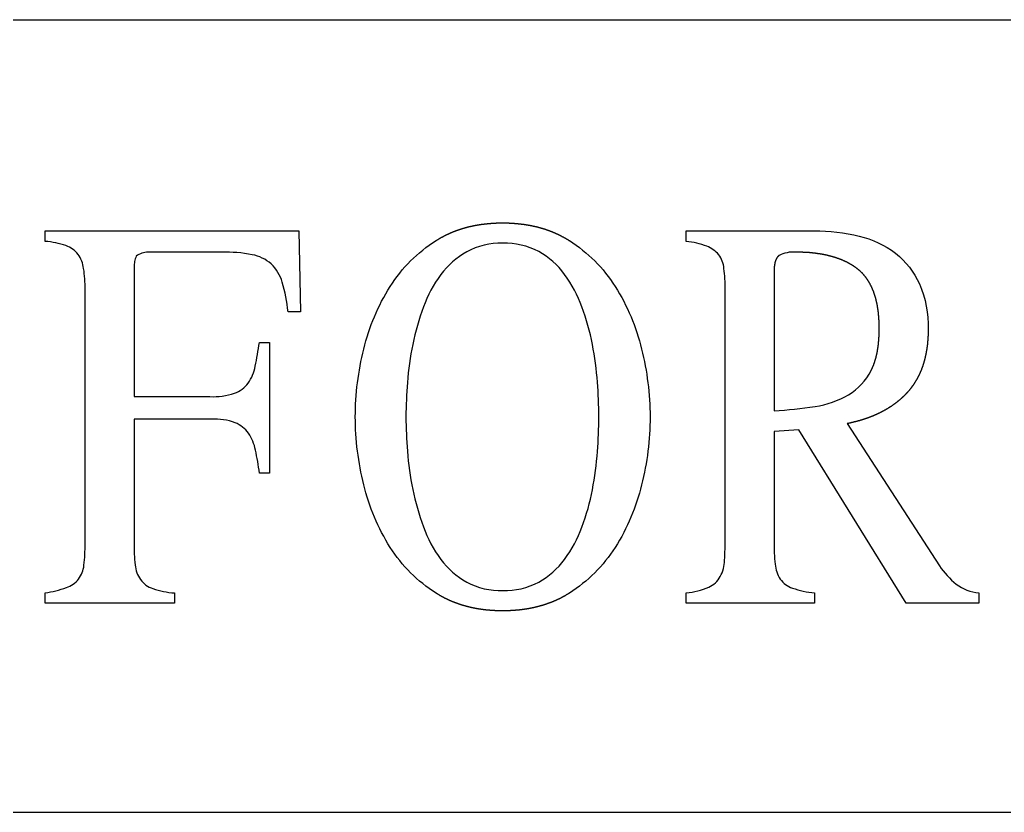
# Model space of a CAD drawing. Header units: millimetres. Extents: x -2194 to 1361, y -607 to 684.
# Drawn here: x 585.99 to 598.63, y 608.17 to 618.36 of the extents above; entities that cross this region are included whole.
import ezdxf

# ---------------------------------------------------------------- set-up
doc = ezdxf.new("R2010")
doc.units = ezdxf.units.MM
doc.layers.add('l1 2mm', color=7, linetype='Continuous', lineweight=25, true_color=0x000000)

msp = doc.modelspace()

# ---------------------------------------------------------------- linework, layer by layer
at = {"layer": 'l1 2mm', "color": 5, "true_color": 0x0000ff}
for p, q in [((560.35, 618.355), (610.928, 618.355)), ((560.35, 608.175), (610.928, 608.175))]:
    msp.add_line(p, q, dxfattribs=at)
at = {"layer": 'l1 2mm', "color": 5, "true_color": 0x0000ff, "flags": 128}
for points in [[(589.435, 614.604, 0.044406), (589.359, 614.983, 0.131572), (589.219, 615.218, 0.13584), (588.973, 615.337, 0.051158), (588.583, 615.37), (587.637, 615.37, 0.157268), (587.485, 615.319, 0.040364), (587.464, 615.25, 0.054818), (587.457, 615.182), (587.457, 613.514), (588.431, 613.514, 0.088651), (588.746, 613.557, 0.142926), (588.922, 613.687, 0.113921), (589.013, 613.904, 0.006625), (589.067, 614.207), (589.197, 614.207), (589.197, 612.532), (589.067, 612.532, 0.022037), (589.016, 612.828, 0.099747), (588.926, 613.044, 0.139575), (588.756, 613.178, 0.098761), (588.453, 613.225), (587.457, 613.225), (587.457, 611.629, 0.031237), (587.471, 611.351, 0.124623), (587.54, 611.163, 0.150368), (587.698, 611.048, 0.06777), (587.976, 610.993), (587.976, 610.928), (587.976, 610.863), (586.316, 610.863), (586.316, 610.993, 0.050248), (586.59, 611.062, 0.133946), (586.745, 611.17, 0.135885), (586.814, 611.347, 0.032112), (586.828, 611.622), (586.828, 614.893, 0.040333), (586.81, 615.16, 0.121009), (586.738, 615.341, 0.140912), (586.583, 615.453, 0.069916), (586.316, 615.507), (586.316, 615.644), (589.572, 615.644), (589.594, 614.604)], [(594.082, 613.254, -0.060549), (593.974, 612.38, -0.082743), (593.634, 611.578, -0.11043), (593.046, 610.99), (593.043, 610.988), (593.04, 610.986), (593.037, 610.984), (593.034, 610.983), (593.032, 610.981), (593.029, 610.979), (593.026, 610.977), (593.023, 610.976), (593.02, 610.974), (593.018, 610.972), (593.015, 610.971), (593.012, 610.969), (593.009, 610.967), (593.006, 610.966), (593.003, 610.964), (593, 610.962), (592.998, 610.961), (592.995, 610.959), (592.992, 610.957), (592.989, 610.956), (592.986, 610.954), (592.983, 610.952), (592.98, 610.951), (592.977, 610.949), (592.975, 610.947), (592.972, 610.946), (592.969, 610.944), (592.966, 610.943), (592.963, 610.941), (592.96, 610.94), (592.957, 610.938), (592.954, 610.936), (592.951, 610.935), (592.948, 610.933), (592.945, 610.932), (592.942, 610.93), (592.939, 610.929), (592.936, 610.927), (592.933, 610.926), (592.931, 610.924), (592.928, 610.923), (592.925, 610.921), (592.922, 610.92), (592.919, 610.918), (592.916, 610.917), (592.913, 610.915), (592.91, 610.914), (592.907, 610.912), (592.904, 610.911), (592.901, 610.91), (592.898, 610.908), (592.895, 610.907), (592.892, 610.905), (592.889, 610.904), (592.886, 610.903), (592.883, 610.901), (592.88, 610.9), (592.876, 610.898), (592.873, 610.897), (592.87, 610.896), (592.867, 610.894), (592.864, 610.893), (592.861, 610.892), (592.858, 610.89), (592.855, 610.889), (592.852, 610.888), (592.849, 610.886), (592.846, 610.885), (592.843, 610.884), (592.84, 610.882), (592.837, 610.881), (592.833, 610.88), (592.83, 610.879), (592.827, 610.877), (592.824, 610.876), (592.821, 610.875), (592.818, 610.873), (592.815, 610.872), (592.812, 610.871), (592.809, 610.87), (592.805, 610.869), (592.802, 610.867), (592.799, 610.866), (592.796, 610.865), (592.793, 610.864), (592.79, 610.863), (592.786, 610.861), (592.783, 610.86), (592.78, 610.859), (592.777, 610.858), (592.774, 610.857), (592.771, 610.856), (592.767, 610.855), (592.764, 610.853), (592.761, 610.852), (592.758, 610.851), (592.755, 610.85), (592.751, 610.849), (592.748, 610.848), (592.745, 610.847), (592.742, 610.846), (592.738, 610.845), (592.735, 610.844), (592.732, 610.842), (592.729, 610.841), (592.726, 610.84), (592.722, 610.839), (592.719, 610.838), (592.716, 610.837), (592.712, 610.836), (592.709, 610.835), (592.706, 610.834), (592.703, 610.833), (592.699, 610.832), (592.696, 610.831), (592.693, 610.83), (592.69, 610.829), (592.686, 610.828), (592.683, 610.827), (592.68, 610.826), (592.676, 610.826), (592.673, 610.825), (592.67, 610.824), (592.666, 610.823), (592.663, 610.822), (592.66, 610.821), (592.656, 610.82), (592.653, 610.819), (592.65, 610.818), (592.646, 610.817), (592.643, 610.817), (592.64, 610.816), (592.636, 610.815), (592.633, 610.814), (592.63, 610.813), (592.626, 610.812), (592.623, 610.811), (592.619, 610.811), (592.616, 610.81), (592.613, 610.809), (592.609, 610.808), (592.606, 610.807), (592.602, 610.807), (592.599, 610.806), (592.596, 610.805), (592.592, 610.804), (592.589, 610.804), (592.585, 610.803), (592.582, 610.802), (592.578, 610.801), (592.575, 610.801), (592.572, 610.8), (592.568, 610.799), (592.565, 610.798), (592.561, 610.798), (592.558, 610.797), (592.554, 610.796), (592.551, 610.796), (592.547, 610.795), (592.544, 610.794), (592.54, 610.794), (592.537, 610.793), (592.533, 610.792), (592.53, 610.792), (592.526, 610.791), (592.523, 610.79), (592.519, 610.79), (592.516, 610.789), (592.512, 610.789), (592.509, 610.788), (592.505, 610.787), (592.502, 610.787), (592.498, 610.786), (592.495, 610.786), (592.491, 610.785), (592.488, 610.784), (592.484, 610.784), (592.481, 610.783), (592.477, 610.783), (592.473, 610.782), (592.47, 610.782), (592.466, 610.781), (592.463, 610.781), (592.459, 610.78), (592.455, 610.78), (592.452, 610.779), (592.448, 610.779), (592.445, 610.778), (592.441, 610.778), (592.438, 610.777), (592.434, 610.777), (592.43, 610.776), (592.427, 610.776), (592.423, 610.776), (592.419, 610.775), (592.416, 610.775), (592.412, 610.774), (592.408, 610.774), (592.405, 610.774), (592.401, 610.773), (592.398, 610.773), (592.394, 610.772), (592.39, 610.772), (592.387, 610.772), (592.383, 610.771), (592.379, 610.771), (592.376, 610.771), (592.372, 610.77), (592.368, 610.77), (592.364, 610.77), (592.361, 610.769), (592.357, 610.769), (592.353, 610.769), (592.35, 610.768), (592.346, 610.768), (592.342, 610.768), (592.338, 610.768), (592.335, 610.767), (592.331, 610.767), (592.327, 610.767), (592.324, 610.767), (592.32, 610.766), (592.316, 610.766), (592.312, 610.766), (592.309, 610.766), (592.305, 610.765), (592.301, 610.765), (592.297, 610.765), (592.293, 610.765), (592.29, 610.765), (592.286, 610.764), (592.282, 610.764), (592.278, 610.764), (592.275, 610.764), (592.271, 610.764), (592.267, 610.764), (592.263, 610.764), (592.259, 610.763), (592.255, 610.763), (592.252, 610.763), (592.248, 610.763), (592.244, 610.763), (592.24, 610.763), (592.236, 610.763), (592.232, 610.763), (592.229, 610.763), (592.225, 610.763), (592.221, 610.763), (592.217, 610.762), (592.213, 610.762), (592.209, 610.762), (592.205, 610.762), (592.202, 610.762), (592.198, 610.762), (592.194, 610.762), (592.19, 610.762), (592.186, 610.762), (592.182, 610.762), (592.178, 610.762), (592.174, 610.762), (592.171, 610.762), (592.167, 610.762), (592.163, 610.762), (592.159, 610.763), (592.155, 610.763), (592.151, 610.763), (592.147, 610.763), (592.144, 610.763), (592.14, 610.763), (592.136, 610.763), (592.132, 610.763), (592.128, 610.763), (592.124, 610.763), (592.121, 610.763), (592.117, 610.764), (592.113, 610.764), (592.109, 610.764), (592.105, 610.764), (592.102, 610.764), (592.098, 610.764), (592.094, 610.764), (592.09, 610.765), (592.086, 610.765), (592.083, 610.765), (592.079, 610.765), (592.075, 610.765), (592.071, 610.766), (592.068, 610.766), (592.064, 610.766), (592.06, 610.766), (592.056, 610.767), (592.053, 610.767), (592.049, 610.767), (592.045, 610.767), (592.041, 610.768), (592.038, 610.768), (592.034, 610.768), (592.03, 610.768), (592.027, 610.769), (592.023, 610.769), (592.019, 610.769), (592.015, 610.77), (592.012, 610.77), (592.008, 610.77), (592.004, 610.771), (592.001, 610.771), (591.997, 610.771), (591.993, 610.772), (591.99, 610.772), (591.986, 610.772), (591.982, 610.773), (591.979, 610.773), (591.975, 610.774), (591.971, 610.774), (591.968, 610.774), (591.964, 610.775), (591.96, 610.775), (591.957, 610.776), (591.953, 610.776), (591.95, 610.776), (591.946, 610.777), (591.942, 610.777), (591.939, 610.778), (591.935, 610.778), (591.932, 610.779), (591.928, 610.779), (591.924, 610.78), (591.921, 610.78), (591.917, 610.781), (591.914, 610.781), (591.91, 610.782), (591.906, 610.782), (591.903, 610.783), (591.899, 610.783), (591.896, 610.784), (591.892, 610.784), (591.889, 610.785), (591.885, 610.786), (591.882, 610.786), (591.878, 610.787), (591.875, 610.787), (591.871, 610.788), (591.868, 610.789), (591.864, 610.789), (591.86, 610.79), (591.857, 610.79), (591.853, 610.791), (591.85, 610.792), (591.846, 610.792), (591.843, 610.793), (591.84, 610.794), (591.836, 610.794), (591.833, 610.795), (591.829, 610.796), (591.826, 610.796), (591.822, 610.797), (591.819, 610.798), (591.815, 610.798), (591.812, 610.799), (591.808, 610.8), (591.805, 610.801), (591.801, 610.801), (591.798, 610.802), (591.795, 610.803), (591.791, 610.804), (591.788, 610.804), (591.784, 610.805), (591.781, 610.806), (591.777, 610.807), (591.774, 610.807), (591.771, 610.808), (591.767, 610.809), (591.764, 610.81), (591.761, 610.811), (591.757, 610.811), (591.754, 610.812), (591.75, 610.813), (591.747, 610.814), (591.744, 610.815), (591.74, 610.816), (591.737, 610.817), (591.734, 610.817), (591.73, 610.818), (591.727, 610.819), (591.724, 610.82), (591.72, 610.821), (591.717, 610.822), (591.714, 610.823), (591.71, 610.824), (591.707, 610.825), (591.704, 610.826), (591.7, 610.826), (591.697, 610.827), (591.694, 610.828), (591.69, 610.829), (591.687, 610.83), (591.684, 610.831), (591.68, 610.832), (591.677, 610.833), (591.674, 610.834), (591.671, 610.835), (591.667, 610.836), (591.664, 610.837), (591.661, 610.838), (591.658, 610.839), (591.654, 610.84), (591.651, 610.841), (591.648, 610.842), (591.645, 610.844), (591.641, 610.845), (591.638, 610.846), (591.635, 610.847), (591.632, 610.848), (591.629, 610.849), (591.625, 610.85), (591.622, 610.851), (591.619, 610.852), (591.616, 610.853), (591.613, 610.855), (591.609, 610.856), (591.606, 610.857), (591.603, 610.858), (591.6, 610.859), (591.597, 610.86), (591.593, 610.861), (591.59, 610.863), (591.587, 610.864), (591.584, 610.865), (591.581, 610.866), (591.578, 610.867), (591.575, 610.869), (591.571, 610.87), (591.568, 610.871), (591.565, 610.872), (591.562, 610.873), (591.559, 610.875), (591.556, 610.876), (591.553, 610.877), (591.55, 610.879), (591.546, 610.88), (591.543, 610.881), (591.54, 610.882), (591.537, 610.884), (591.534, 610.885), (591.531, 610.886), (591.528, 610.888), (591.525, 610.889), (591.522, 610.89), (591.519, 610.892), (591.516, 610.893), (591.513, 610.894), (591.509, 610.896), (591.506, 610.897), (591.503, 610.898), (591.5, 610.9), (591.497, 610.901), (591.494, 610.903), (591.491, 610.904), (591.488, 610.905), (591.485, 610.907), (591.482, 610.908), (591.479, 610.91), (591.476, 610.911), (591.473, 610.912), (591.47, 610.914), (591.467, 610.915), (591.464, 610.917), (591.461, 610.918), (591.458, 610.92), (591.455, 610.921), (591.452, 610.923), (591.449, 610.924), (591.446, 610.926), (591.443, 610.927), (591.44, 610.929), (591.438, 610.93), (591.435, 610.932), (591.432, 610.933), (591.429, 610.935), (591.426, 610.936), (591.423, 610.938), (591.42, 610.94), (591.417, 610.941), (591.414, 610.943), (591.411, 610.944), (591.408, 610.946), (591.405, 610.947), (591.402, 610.949), (591.4, 610.951), (591.397, 610.952), (591.394, 610.954), (591.391, 610.956), (591.388, 610.957), (591.385, 610.959), (591.382, 610.961), (591.379, 610.962), (591.377, 610.964), (591.374, 610.966), (591.371, 610.967), (591.368, 610.969), (591.365, 610.971), (591.362, 610.972), (591.36, 610.974), (591.357, 610.976), (591.354, 610.977), (591.351, 610.979), (591.348, 610.981), (591.345, 610.983), (591.343, 610.984), (591.34, 610.986), (591.337, 610.988), (591.334, 610.99, -0.11043), (590.746, 611.578, -0.083212), (590.406, 612.383, -0.060038), (590.298, 613.254, -0.060038), (590.406, 614.124, -0.083212), (590.746, 614.929, -0.11043), (591.334, 615.518), (591.337, 615.519), (591.34, 615.521), (591.343, 615.523), (591.345, 615.525), (591.348, 615.526), (591.351, 615.528), (591.354, 615.53), (591.357, 615.532), (591.36, 615.533), (591.362, 615.535), (591.365, 615.537), (591.368, 615.538), (591.371, 615.54), (591.374, 615.542), (591.377, 615.543), (591.379, 615.545), (591.382, 615.547), (591.385, 615.548), (591.388, 615.55), (591.391, 615.552), (591.394, 615.553), (591.397, 615.555), (591.4, 615.557), (591.402, 615.558), (591.405, 615.56), (591.408, 615.561), (591.411, 615.563), (591.414, 615.565), (591.417, 615.566), (591.42, 615.568), (591.423, 615.569), (591.426, 615.571), (591.429, 615.572), (591.432, 615.574), (591.435, 615.576), (591.438, 615.577), (591.44, 615.579), (591.443, 615.58), (591.446, 615.582), (591.449, 615.583), (591.452, 615.585), (591.455, 615.586), (591.458, 615.588), (591.461, 615.589), (591.464, 615.591), (591.467, 615.592), (591.47, 615.593), (591.473, 615.595), (591.476, 615.596), (591.479, 615.598), (591.482, 615.599), (591.485, 615.601), (591.488, 615.602), (591.491, 615.603), (591.494, 615.605), (591.497, 615.606), (591.5, 615.608), (591.503, 615.609), (591.506, 615.61), (591.509, 615.612), (591.513, 615.613), (591.516, 615.614), (591.519, 615.616), (591.522, 615.617), (591.525, 615.618), (591.528, 615.62), (591.531, 615.621), (591.534, 615.622), (591.537, 615.624), (591.54, 615.625), (591.543, 615.626), (591.546, 615.628), (591.55, 615.629), (591.553, 615.63), (591.556, 615.631), (591.559, 615.633), (591.562, 615.634), (591.565, 615.635), (591.568, 615.636), (591.571, 615.638), (591.575, 615.639), (591.578, 615.64), (591.581, 615.641), (591.584, 615.642), (591.587, 615.644), (591.59, 615.645), (591.593, 615.646), (591.597, 615.647), (591.6, 615.648), (591.603, 615.649), (591.606, 615.651), (591.609, 615.652), (591.613, 615.653), (591.616, 615.654), (591.619, 615.655), (591.622, 615.656), (591.625, 615.657), (591.629, 615.658), (591.632, 615.659), (591.635, 615.661), (591.638, 615.662), (591.641, 615.663), (591.645, 615.664), (591.648, 615.665), (591.651, 615.666), (591.654, 615.667), (591.658, 615.668), (591.661, 615.669), (591.664, 615.67), (591.667, 615.671), (591.671, 615.672), (591.674, 615.673), (591.677, 615.674), (591.68, 615.675), (591.684, 615.676), (591.687, 615.677), (591.69, 615.678), (591.694, 615.679), (591.697, 615.68), (591.7, 615.681), (591.704, 615.682), (591.707, 615.683), (591.71, 615.684), (591.714, 615.685), (591.717, 615.685), (591.72, 615.686), (591.724, 615.687), (591.727, 615.688), (591.73, 615.689), (591.734, 615.69), (591.737, 615.691), (591.74, 615.692), (591.744, 615.693), (591.747, 615.693), (591.75, 615.694), (591.754, 615.695), (591.757, 615.696), (591.761, 615.697), (591.764, 615.698), (591.767, 615.698), (591.771, 615.699), (591.774, 615.7), (591.777, 615.701), (591.781, 615.702), (591.784, 615.702), (591.788, 615.703), (591.791, 615.704), (591.795, 615.705), (591.798, 615.705), (591.801, 615.706), (591.805, 615.707), (591.808, 615.708), (591.812, 615.708), (591.815, 615.709), (591.819, 615.71), (591.822, 615.71), (591.826, 615.711), (591.829, 615.712), (591.833, 615.712), (591.836, 615.713), (591.84, 615.714), (591.843, 615.714), (591.846, 615.715), (591.85, 615.716), (591.853, 615.716), (591.857, 615.717), (591.86, 615.718), (591.864, 615.718), (591.868, 615.719), (591.871, 615.719), (591.875, 615.72), (591.878, 615.721), (591.882, 615.721), (591.885, 615.722), (591.889, 615.722), (591.892, 615.723), (591.896, 615.723), (591.899, 615.724), (591.903, 615.724), (591.906, 615.725), (591.91, 615.726), (591.914, 615.726), (591.917, 615.727), (591.921, 615.727), (591.924, 615.728), (591.928, 615.728), (591.932, 615.729), (591.935, 615.729), (591.939, 615.729), (591.942, 615.73), (591.946, 615.73), (591.95, 615.731), (591.953, 615.731), (591.957, 615.732), (591.96, 615.732), (591.964, 615.733), (591.968, 615.733), (591.971, 615.733), (591.975, 615.734), (591.979, 615.734), (591.982, 615.735), (591.986, 615.735), (591.99, 615.735), (591.993, 615.736), (591.997, 615.736), (592.001, 615.736), (592.004, 615.737), (592.008, 615.737), (592.012, 615.737), (592.015, 615.738), (592.019, 615.738), (592.023, 615.738), (592.027, 615.739), (592.03, 615.739), (592.034, 615.739), (592.038, 615.739), (592.041, 615.74), (592.045, 615.74), (592.049, 615.74), (592.053, 615.741), (592.056, 615.741), (592.06, 615.741), (592.064, 615.741), (592.068, 615.741), (592.071, 615.742), (592.075, 615.742), (592.079, 615.742), (592.083, 615.742), (592.086, 615.743), (592.09, 615.743), (592.094, 615.743), (592.098, 615.743), (592.102, 615.743), (592.105, 615.743), (592.109, 615.744), (592.113, 615.744), (592.117, 615.744), (592.121, 615.744), (592.124, 615.744), (592.128, 615.744), (592.132, 615.744), (592.136, 615.744), (592.14, 615.744), (592.144, 615.745), (592.147, 615.745), (592.151, 615.745), (592.155, 615.745), (592.159, 615.745), (592.163, 615.745), (592.167, 615.745), (592.171, 615.745), (592.174, 615.745), (592.178, 615.745), (592.182, 615.745), (592.186, 615.745), (592.19, 615.745), (592.194, 615.745), (592.198, 615.745), (592.202, 615.745), (592.205, 615.745), (592.209, 615.745), (592.213, 615.745), (592.217, 615.745), (592.221, 615.745), (592.225, 615.745), (592.229, 615.745), (592.232, 615.745), (592.236, 615.745), (592.24, 615.744), (592.244, 615.744), (592.248, 615.744), (592.252, 615.744), (592.255, 615.744), (592.259, 615.744), (592.263, 615.744), (592.267, 615.744), (592.271, 615.744), (592.275, 615.743), (592.278, 615.743), (592.282, 615.743), (592.286, 615.743), (592.29, 615.743), (592.293, 615.743), (592.297, 615.742), (592.301, 615.742), (592.305, 615.742), (592.309, 615.742), (592.312, 615.741), (592.316, 615.741), (592.32, 615.741), (592.324, 615.741), (592.327, 615.741), (592.331, 615.74), (592.335, 615.74), (592.338, 615.74), (592.342, 615.739), (592.346, 615.739), (592.35, 615.739), (592.353, 615.739), (592.357, 615.738), (592.361, 615.738), (592.364, 615.738), (592.368, 615.737), (592.372, 615.737), (592.376, 615.737), (592.379, 615.736), (592.383, 615.736), (592.387, 615.736), (592.39, 615.735), (592.394, 615.735), (592.398, 615.735), (592.401, 615.734), (592.405, 615.734), (592.408, 615.733), (592.412, 615.733), (592.416, 615.733), (592.419, 615.732), (592.423, 615.732), (592.427, 615.731), (592.43, 615.731), (592.434, 615.73), (592.438, 615.73), (592.441, 615.729), (592.445, 615.729), (592.448, 615.729), (592.452, 615.728), (592.455, 615.728), (592.459, 615.727), (592.463, 615.727), (592.466, 615.726), (592.47, 615.726), (592.473, 615.725), (592.477, 615.724), (592.481, 615.724), (592.484, 615.723), (592.488, 615.723), (592.491, 615.722), (592.495, 615.722), (592.498, 615.721), (592.502, 615.721), (592.505, 615.72), (592.509, 615.719), (592.512, 615.719), (592.516, 615.718), (592.519, 615.718), (592.523, 615.717), (592.526, 615.716), (592.53, 615.716), (592.533, 615.715), (592.537, 615.714), (592.54, 615.714), (592.544, 615.713), (592.547, 615.712), (592.551, 615.712), (592.554, 615.711), (592.558, 615.71), (592.561, 615.71), (592.565, 615.709), (592.568, 615.708), (592.572, 615.708), (592.575, 615.707), (592.578, 615.706), (592.582, 615.705), (592.585, 615.705), (592.589, 615.704), (592.592, 615.703), (592.596, 615.702), (592.599, 615.702), (592.602, 615.701), (592.606, 615.7), (592.609, 615.699), (592.613, 615.698), (592.616, 615.698), (592.619, 615.697), (592.623, 615.696), (592.626, 615.695), (592.63, 615.694), (592.633, 615.693), (592.636, 615.693), (592.64, 615.692), (592.643, 615.691), (592.646, 615.69), (592.65, 615.689), (592.653, 615.688), (592.656, 615.687), (592.66, 615.686), (592.663, 615.685), (592.666, 615.685), (592.67, 615.684), (592.673, 615.683), (592.676, 615.682), (592.68, 615.681), (592.683, 615.68), (592.686, 615.679), (592.69, 615.678), (592.693, 615.677), (592.696, 615.676), (592.699, 615.675), (592.703, 615.674), (592.706, 615.673), (592.709, 615.672), (592.712, 615.671), (592.716, 615.67), (592.719, 615.669), (592.722, 615.668), (592.726, 615.667), (592.729, 615.666), (592.732, 615.665), (592.735, 615.664), (592.738, 615.663), (592.742, 615.662), (592.745, 615.661), (592.748, 615.659), (592.751, 615.658), (592.755, 615.657), (592.758, 615.656), (592.761, 615.655), (592.764, 615.654), (592.767, 615.653), (592.771, 615.652), (592.774, 615.651), (592.777, 615.649), (592.78, 615.648), (592.783, 615.647), (592.786, 615.646), (592.79, 615.645), (592.793, 615.644), (592.796, 615.642), (592.799, 615.641), (592.802, 615.64), (592.805, 615.639), (592.809, 615.638), (592.812, 615.636), (592.815, 615.635), (592.818, 615.634), (592.821, 615.633), (592.824, 615.631), (592.827, 615.63), (592.83, 615.629), (592.833, 615.628), (592.837, 615.626), (592.84, 615.625), (592.843, 615.624), (592.846, 615.622), (592.849, 615.621), (592.852, 615.62), (592.855, 615.618), (592.858, 615.617), (592.861, 615.616), (592.864, 615.614), (592.867, 615.613), (592.87, 615.612), (592.873, 615.61), (592.876, 615.609), (592.88, 615.608), (592.883, 615.606), (592.886, 615.605), (592.889, 615.603), (592.892, 615.602), (592.895, 615.601), (592.898, 615.599), (592.901, 615.598), (592.904, 615.596), (592.907, 615.595), (592.91, 615.593), (592.913, 615.592), (592.916, 615.591), (592.919, 615.589), (592.922, 615.588), (592.925, 615.586), (592.928, 615.585), (592.931, 615.583), (592.933, 615.582), (592.936, 615.58), (592.939, 615.579), (592.942, 615.577), (592.945, 615.576), (592.948, 615.574), (592.951, 615.572), (592.954, 615.571), (592.957, 615.569), (592.96, 615.568), (592.963, 615.566), (592.966, 615.565), (592.969, 615.563), (592.972, 615.561), (592.975, 615.56), (592.977, 615.558), (592.98, 615.557), (592.983, 615.555), (592.986, 615.553), (592.989, 615.552), (592.992, 615.55), (592.995, 615.548), (592.998, 615.547), (593, 615.545), (593.003, 615.543), (593.006, 615.542), (593.009, 615.54), (593.012, 615.538), (593.015, 615.537), (593.018, 615.535), (593.02, 615.533), (593.023, 615.532), (593.026, 615.53), (593.029, 615.528), (593.032, 615.526), (593.034, 615.525), (593.037, 615.523), (593.04, 615.521), (593.043, 615.519), (593.046, 615.518, -0.11043), (593.634, 614.929, -0.083212), (593.974, 614.124, -0.060038)], [(597.371, 610.863), (595.992, 613.088), (595.674, 613.066), (595.674, 611.643, 0.0304), (595.688, 611.362, 0.116659), (595.753, 611.17, 0.158867), (595.909, 611.055, 0.058426), (596.194, 610.993), (596.194, 610.863), (594.547, 610.863), (594.547, 610.993, 0.083746), (594.836, 611.066, 0.157017), (594.984, 611.203, 0.110144), (595.039, 611.412, 0.014446), (595.046, 611.701), (595.046, 614.893, 0.032325), (595.031, 615.16, 0.135885), (594.963, 615.337, 0.130947), (594.811, 615.445, 0.062062), (594.547, 615.507), (594.547, 615.644), (596.187, 615.644, -0.062216), (596.768, 615.575, -0.104418), (597.234, 615.355, -0.121267), (597.541, 614.962, -0.108826), (597.653, 614.38), (597.653, 614.376), (597.653, 614.372), (597.653, 614.368), (597.653, 614.364), (597.653, 614.36), (597.653, 614.356), (597.652, 614.352), (597.652, 614.348), (597.652, 614.344), (597.652, 614.34), (597.652, 614.336), (597.652, 614.332), (597.652, 614.328), (597.652, 614.324), (597.652, 614.32), (597.652, 614.316), (597.651, 614.312), (597.651, 614.308), (597.651, 614.304), (597.651, 614.3), (597.651, 614.296), (597.651, 614.292), (597.65, 614.289), (597.65, 614.285), (597.65, 614.281), (597.65, 614.277), (597.65, 614.273), (597.649, 614.269), (597.649, 614.265), (597.649, 614.261), (597.649, 614.258), (597.648, 614.254), (597.648, 614.25), (597.648, 614.246), (597.648, 614.242), (597.647, 614.238), (597.647, 614.235), (597.647, 614.231), (597.646, 614.227), (597.646, 614.223), (597.646, 614.219), (597.645, 614.216), (597.645, 614.212), (597.645, 614.208), (597.644, 614.204), (597.644, 614.201), (597.644, 614.197), (597.643, 614.193), (597.643, 614.189), (597.642, 614.186), (597.642, 614.182), (597.642, 614.178), (597.641, 614.175), (597.641, 614.171), (597.64, 614.167), (597.64, 614.163), (597.639, 614.16), (597.639, 614.156), (597.638, 614.152), (597.638, 614.149), (597.637, 614.145), (597.637, 614.141), (597.636, 614.138), (597.636, 614.134), (597.635, 614.131), (597.635, 614.127), (597.634, 614.123), (597.634, 614.12), (597.633, 614.116), (597.632, 614.113), (597.632, 614.109), (597.631, 614.105), (597.631, 614.102), (597.63, 614.098), (597.629, 614.095), (597.629, 614.091), (597.628, 614.088), (597.628, 614.084), (597.627, 614.081), (597.626, 614.077), (597.626, 614.074), (597.625, 614.07), (597.624, 614.067), (597.624, 614.063), (597.623, 614.06), (597.622, 614.056), (597.621, 614.053), (597.621, 614.049), (597.62, 614.046), (597.619, 614.042), (597.618, 614.039), (597.618, 614.035), (597.617, 614.032), (597.616, 614.029), (597.615, 614.025), (597.615, 614.022), (597.614, 614.018), (597.613, 614.015), (597.612, 614.012), (597.611, 614.008), (597.611, 614.005), (597.61, 614.001), (597.609, 613.998), (597.608, 613.995), (597.607, 613.991), (597.606, 613.988), (597.605, 613.985), (597.604, 613.981), (597.604, 613.978), (597.603, 613.975), (597.602, 613.971), (597.601, 613.968), (597.6, 613.965), (597.599, 613.962), (597.598, 613.958), (597.597, 613.955), (597.596, 613.952), (597.595, 613.948), (597.594, 613.945), (597.593, 613.942), (597.592, 613.939), (597.591, 613.935), (597.59, 613.932), (597.589, 613.929), (597.588, 613.926), (597.587, 613.923), (597.586, 613.919), (597.585, 613.916), (597.584, 613.913), (597.583, 613.91), (597.582, 613.907), (597.581, 613.904), (597.58, 613.9), (597.578, 613.897), (597.577, 613.894), (597.576, 613.891), (597.575, 613.888), (597.574, 613.885), (597.573, 613.882), (597.572, 613.878), (597.571, 613.875), (597.569, 613.872), (597.568, 613.869), (597.567, 613.866), (597.566, 613.863), (597.565, 613.86), (597.563, 613.857), (597.562, 613.854), (597.561, 613.851), (597.56, 613.848), (597.558, 613.845), (597.557, 613.842), (597.556, 613.839), (597.555, 613.836), (597.553, 613.833), (597.552, 613.83), (597.551, 613.827), (597.55, 613.824), (597.548, 613.821), (597.547, 613.818), (597.546, 613.815), (597.544, 613.812), (597.543, 613.809), (597.542, 613.806), (597.54, 613.803), (597.539, 613.8), (597.537, 613.797), (597.536, 613.794), (597.535, 613.791), (597.533, 613.788), (597.532, 613.785), (597.53, 613.783), (597.529, 613.78), (597.528, 613.777), (597.526, 613.774), (597.525, 613.771), (597.523, 613.768), (597.522, 613.765), (597.52, 613.763), (597.519, 613.76), (597.517, 613.757), (597.516, 613.754), (597.514, 613.751), (597.513, 613.748), (597.511, 613.746), (597.51, 613.743), (597.508, 613.74), (597.507, 613.737), (597.505, 613.734), (597.504, 613.732), (597.502, 613.729), (597.5, 613.726), (597.499, 613.723), (597.497, 613.721), (597.496, 613.718), (597.494, 613.715), (597.492, 613.713), (597.491, 613.71), (597.489, 613.707), (597.487, 613.704), (597.486, 613.702), (597.484, 613.699), (597.482, 613.696), (597.481, 613.694), (597.479, 613.691), (597.477, 613.688), (597.476, 613.686), (597.474, 613.683), (597.472, 613.68), (597.47, 613.678), (597.469, 613.675), (597.467, 613.673), (597.465, 613.67), (597.463, 613.667), (597.462, 613.665), (597.46, 613.662), (597.458, 613.66), (597.456, 613.657), (597.454, 613.654), (597.453, 613.652), (597.451, 613.649), (597.449, 613.647), (597.447, 613.644), (597.445, 613.642), (597.443, 613.639), (597.442, 613.637), (597.44, 613.634), (597.438, 613.632), (597.436, 613.629), (597.434, 613.627), (597.432, 613.624), (597.43, 613.622), (597.428, 613.619), (597.426, 613.617), (597.424, 613.614), (597.423, 613.612), (597.421, 613.609), (597.419, 613.607), (597.417, 613.604), (597.415, 613.602), (597.413, 613.6), (597.411, 613.597), (597.409, 613.595), (597.407, 613.592), (597.405, 613.59), (597.403, 613.588), (597.401, 613.585), (597.399, 613.583), (597.396, 613.581), (597.394, 613.578), (597.392, 613.576), (597.39, 613.573), (597.388, 613.571), (597.386, 613.569), (597.384, 613.566), (597.382, 613.564), (597.38, 613.562), (597.378, 613.56), (597.375, 613.557), (597.373, 613.555), (597.371, 613.553), (597.369, 613.55), (597.367, 613.548), (597.365, 613.546), (597.363, 613.544), (597.36, 613.541), (597.358, 613.539), (597.356, 613.537), (597.354, 613.535), (597.352, 613.532), (597.349, 613.53), (597.347, 613.528), (597.345, 613.526), (597.343, 613.524), (597.34, 613.521), (597.338, 613.519), (597.336, 613.517), (597.334, 613.515), (597.331, 613.513), (597.329, 613.51), (597.327, 613.508), (597.325, 613.506), (597.322, 613.504), (597.32, 613.502), (597.318, 613.5), (597.315, 613.497), (597.313, 613.495), (597.311, 613.493), (597.308, 613.491), (597.306, 613.489), (597.304, 613.487), (597.301, 613.485), (597.299, 613.483), (597.296, 613.481), (597.294, 613.478), (597.292, 613.476), (597.289, 613.474), (597.287, 613.472), (597.284, 613.47), (597.282, 613.468), (597.28, 613.466), (597.277, 613.464), (597.275, 613.462), (597.272, 613.46), (597.27, 613.458), (597.267, 613.456), (597.265, 613.454), (597.262, 613.452), (597.26, 613.45), (597.258, 613.448), (597.255, 613.446), (597.253, 613.444), (597.25, 613.442), (597.247, 613.44), (597.245, 613.438), (597.242, 613.436), (597.24, 613.434), (597.237, 613.432), (597.235, 613.43), (597.232, 613.428), (597.23, 613.426), (597.227, 613.424), (597.225, 613.423), (597.222, 613.421), (597.219, 613.419), (597.217, 613.417), (597.214, 613.415), (597.212, 613.413), (597.209, 613.411), (597.206, 613.409), (597.204, 613.407), (597.201, 613.406), (597.198, 613.404), (597.196, 613.402), (597.193, 613.4), (597.19, 613.398), (597.188, 613.396), (597.185, 613.395), (597.182, 613.393), (597.18, 613.391), (597.177, 613.389), (597.174, 613.387), (597.172, 613.385), (597.169, 613.384), (597.166, 613.382), (597.163, 613.38), (597.161, 613.378), (597.158, 613.377), (597.155, 613.375), (597.152, 613.373), (597.15, 613.371), (597.147, 613.37), (597.144, 613.368), (597.141, 613.366), (597.138, 613.364), (597.136, 613.363), (597.133, 613.361), (597.13, 613.359), (597.127, 613.357), (597.124, 613.356), (597.121, 613.354), (597.119, 613.352), (597.116, 613.351), (597.113, 613.349), (597.11, 613.347), (597.107, 613.346), (597.104, 613.344), (597.101, 613.342), (597.098, 613.341), (597.096, 613.339), (597.093, 613.338), (597.09, 613.336), (597.087, 613.334), (597.084, 613.333), (597.081, 613.331), (597.078, 613.329), (597.075, 613.328), (597.072, 613.326), (597.069, 613.325), (597.066, 613.323), (597.063, 613.322), (597.06, 613.32), (597.057, 613.318), (597.054, 613.317), (597.051, 613.315), (597.048, 613.314), (597.045, 613.312), (597.042, 613.311), (597.039, 613.309), (597.036, 613.308), (597.033, 613.306), (597.03, 613.305), (597.027, 613.303), (597.024, 613.302), (597.021, 613.3), (597.018, 613.299), (597.015, 613.297), (597.011, 613.296), (597.008, 613.294), (597.005, 613.293), (597.002, 613.291), (596.999, 613.29), (596.996, 613.288), (596.993, 613.287), (596.99, 613.286), (596.986, 613.284), (596.983, 613.283), (596.98, 613.281), (596.977, 613.28), (596.974, 613.279), (596.971, 613.277), (596.967, 613.276), (596.964, 613.274), (596.961, 613.273), (596.958, 613.272), (596.955, 613.27), (596.951, 613.269), (596.948, 613.268), (596.945, 613.266), (596.942, 613.265), (596.938, 613.264), (596.935, 613.262), (596.932, 613.261), (596.928, 613.26), (596.925, 613.258), (596.922, 613.257), (596.919, 613.256), (596.915, 613.254), (596.912, 613.253), (596.909, 613.252), (596.905, 613.251), (596.902, 613.249), (596.899, 613.248), (596.895, 613.247), (596.892, 613.245), (596.889, 613.244), (596.885, 613.243), (596.882, 613.242), (596.878, 613.241), (596.875, 613.239), (596.872, 613.238), (596.868, 613.237), (596.865, 613.236), (596.861, 613.234), (596.858, 613.233), (596.855, 613.232), (596.851, 613.231), (596.848, 613.23), (596.844, 613.229), (596.841, 613.227), (596.837, 613.226), (596.834, 613.225), (596.83, 613.224), (596.827, 613.223), (596.823, 613.222), (596.82, 613.221), (596.816, 613.219), (596.813, 613.218), (596.809, 613.217), (596.806, 613.216), (596.802, 613.215), (596.799, 613.214), (596.795, 613.213), (596.792, 613.212), (596.788, 613.211), (596.785, 613.21), (596.781, 613.209), (596.777, 613.208), (596.774, 613.206), (596.77, 613.205), (596.767, 613.204), (596.763, 613.203), (596.759, 613.202), (596.756, 613.201), (596.752, 613.2), (596.748, 613.199), (596.745, 613.198), (596.741, 613.197), (596.737, 613.196), (596.734, 613.195), (596.73, 613.194), (596.726, 613.193), (596.723, 613.192), (596.719, 613.191), (596.715, 613.191), (596.712, 613.19), (596.708, 613.189), (596.704, 613.188), (596.7, 613.187), (596.697, 613.186), (596.693, 613.185), (596.689, 613.184), (596.686, 613.183), (596.682, 613.182), (596.678, 613.181), (596.674, 613.18), (596.67, 613.18), (596.667, 613.179), (596.663, 613.178), (596.659, 613.177), (596.655, 613.176), (596.651, 613.175), (596.648, 613.174), (596.644, 613.174), (596.64, 613.173), (596.636, 613.172), (596.632, 613.171), (596.628, 613.17), (596.624, 613.169), (596.621, 613.169), (596.617, 613.168), (596.613, 613.167), (597.797, 611.34, 0.074284), (598.014, 611.105, 0.137235), (598.303, 610.993), (598.303, 610.863)], [(593.425, 613.254, 0.018515), (593.407, 613.698, 0.028628), (593.342, 614.185, 0.041295), (593.208, 614.665, 0.072057), (592.984, 615.084, 0.107427), (592.652, 615.377, 0.128735), (592.19, 615.485, 0.132534), (591.728, 615.373, 0.101298), (591.396, 615.081, 0.074451), (591.172, 614.665, 0.037736), (591.035, 614.185, 0.032455), (590.966, 613.694, 0.018171), (590.948, 613.254, 0.018171), (590.966, 612.813, 0.032455), (591.035, 612.322, 0.037736), (591.172, 611.842, 0.072057), (591.396, 611.423, 0.107427), (591.728, 611.131, 0.128735), (592.19, 611.022, 0.128735), (592.652, 611.131, 0.107427), (592.984, 611.423, 0.070795), (593.208, 611.838, 0.043238), (593.342, 612.318, 0.027952), (593.407, 612.81, 0.018515)], [(597.024, 614.387), (597.024, 614.392), (597.024, 614.396), (597.024, 614.4), (597.024, 614.404), (597.024, 614.409), (597.024, 614.413), (597.024, 614.417), (597.024, 614.421), (597.024, 614.426), (597.024, 614.43), (597.024, 614.434), (597.024, 614.438), (597.024, 614.442), (597.024, 614.446), (597.023, 614.451), (597.023, 614.455), (597.023, 614.459), (597.023, 614.463), (597.023, 614.467), (597.023, 614.471), (597.023, 614.475), (597.022, 614.479), (597.022, 614.483), (597.022, 614.487), (597.022, 614.491), (597.022, 614.495), (597.021, 614.499), (597.021, 614.504), (597.021, 614.508), (597.021, 614.511), (597.02, 614.515), (597.02, 614.519), (597.02, 614.523), (597.02, 614.527), (597.019, 614.531), (597.019, 614.535), (597.019, 614.539), (597.018, 614.543), (597.018, 614.547), (597.018, 614.551), (597.017, 614.555), (597.017, 614.559), (597.017, 614.562), (597.016, 614.566), (597.016, 614.57), (597.015, 614.574), (597.015, 614.578), (597.015, 614.582), (597.014, 614.585), (597.014, 614.589), (597.013, 614.593), (597.013, 614.597), (597.013, 614.6), (597.012, 614.604), (597.012, 614.608), (597.011, 614.612), (597.011, 614.615), (597.01, 614.619), (597.01, 614.623), (597.009, 614.626), (597.009, 614.63), (597.008, 614.634), (597.008, 614.637), (597.007, 614.641), (597.006, 614.645), (597.006, 614.648), (597.005, 614.652), (597.005, 614.656), (597.004, 614.659), (597.004, 614.663), (597.003, 614.666), (597.002, 614.67), (597.002, 614.673), (597.001, 614.677), (597.001, 614.68), (597, 614.684), (596.999, 614.688), (596.999, 614.691), (596.998, 614.695), (596.997, 614.698), (596.997, 614.701), (596.996, 614.705), (596.995, 614.708), (596.994, 614.712), (596.994, 614.715), (596.993, 614.719), (596.992, 614.722), (596.992, 614.725), (596.991, 614.729), (596.99, 614.732), (596.989, 614.736), (596.989, 614.739), (596.988, 614.742), (596.987, 614.746), (596.986, 614.749), (596.985, 614.752), (596.985, 614.756), (596.984, 614.759), (596.983, 614.762), (596.982, 614.766), (596.981, 614.769), (596.98, 614.772), (596.979, 614.775), (596.979, 614.779), (596.978, 614.782), (596.977, 614.785), (596.976, 614.788), (596.975, 614.791), (596.974, 614.795), (596.973, 614.798), (596.972, 614.801), (596.971, 614.804), (596.97, 614.807), (596.969, 614.81), (596.968, 614.813), (596.967, 614.817), (596.966, 614.82), (596.965, 614.823), (596.964, 614.826), (596.963, 614.829), (596.962, 614.832), (596.961, 614.835), (596.96, 614.838), (596.959, 614.841), (596.958, 614.844), (596.957, 614.847), (596.956, 614.85), (596.955, 614.853), (596.954, 614.856), (596.953, 614.859), (596.952, 614.862), (596.95, 614.865), (596.949, 614.868), (596.948, 614.871), (596.947, 614.874), (596.946, 614.877), (596.945, 614.88), (596.944, 614.883), (596.942, 614.885), (596.941, 614.888), (596.94, 614.891), (596.939, 614.894), (596.938, 614.897), (596.936, 614.9), (596.935, 614.903), (596.934, 614.905), (596.933, 614.908), (596.931, 614.911), (596.93, 614.914), (596.929, 614.917), (596.928, 614.919), (596.926, 614.922), (596.925, 614.925), (596.924, 614.928), (596.922, 614.93), (596.921, 614.933), (596.92, 614.936), (596.919, 614.938), (596.917, 614.941), (596.916, 614.944), (596.914, 614.946), (596.913, 614.949), (596.912, 614.952), (596.91, 614.954), (596.909, 614.957), (596.908, 614.96), (596.906, 614.962), (596.905, 614.965), (596.903, 614.967), (596.902, 614.97), (596.9, 614.972), (596.899, 614.975), (596.897, 614.977), (596.896, 614.98), (596.894, 614.983), (596.893, 614.985), (596.892, 614.988), (596.89, 614.99), (596.888, 614.993), (596.887, 614.995), (596.885, 614.997), (596.884, 615), (596.882, 615.002), (596.881, 615.005), (596.879, 615.007), (596.878, 615.01), (596.876, 615.012), (596.874, 615.014), (596.873, 615.017), (596.871, 615.019), (596.87, 615.021), (596.868, 615.024), (596.866, 615.026), (596.865, 615.028), (596.863, 615.031), (596.861, 615.033), (596.86, 615.035), (596.858, 615.038), (596.856, 615.04), (596.855, 615.042), (596.853, 615.044), (596.851, 615.047), (596.85, 615.049), (596.848, 615.051), (596.846, 615.053), (596.844, 615.056), (596.843, 615.058), (596.841, 615.06), (596.839, 615.062), (596.837, 615.064), (596.836, 615.066), (596.834, 615.069), (596.832, 615.071), (596.83, 615.073), (596.828, 615.075), (596.826, 615.077), (596.825, 615.079), (596.823, 615.081), (596.821, 615.083), (596.819, 615.085), (596.817, 615.087), (596.815, 615.089), (596.813, 615.092), (596.812, 615.094), (596.81, 615.096), (596.808, 615.098), (596.806, 615.1), (596.804, 615.102), (596.802, 615.103), (596.8, 615.105), (596.798, 615.107), (596.796, 615.109), (596.794, 615.111), (596.792, 615.113), (596.79, 615.115), (596.788, 615.117), (596.786, 615.119), (596.784, 615.121), (596.782, 615.123), (596.78, 615.125), (596.778, 615.126), (596.776, 615.128), (596.774, 615.13), (596.772, 615.132), (596.77, 615.134), (596.768, 615.135), (596.766, 615.137), (596.763, 615.139), (596.761, 615.141), (596.759, 615.143), (596.757, 615.144), (596.755, 615.146), (596.753, 615.148), (596.751, 615.149), (596.749, 615.151), (596.746, 615.153), (596.744, 615.155), (596.742, 615.156), (596.74, 615.158), (596.738, 615.16), (596.735, 615.161), (596.733, 615.163), (596.731, 615.165), (596.729, 615.166), (596.727, 615.168), (596.724, 615.169), (596.722, 615.171), (596.72, 615.173), (596.718, 615.174), (596.715, 615.176), (596.713, 615.178), (596.711, 615.179), (596.708, 615.181), (596.706, 615.182), (596.704, 615.184), (596.701, 615.185), (596.699, 615.187), (596.697, 615.189), (596.694, 615.19), (596.692, 615.192), (596.69, 615.193), (596.687, 615.195), (596.685, 615.196), (596.683, 615.198), (596.68, 615.199), (596.678, 615.201), (596.676, 615.202), (596.673, 615.204), (596.671, 615.205), (596.668, 615.207), (596.666, 615.208), (596.663, 615.21), (596.661, 615.211), (596.659, 615.212), (596.656, 615.214), (596.654, 615.215), (596.651, 615.217), (596.649, 615.218), (596.646, 615.22), (596.644, 615.221), (596.641, 615.222), (596.639, 615.224), (596.636, 615.225), (596.634, 615.227), (596.631, 615.228), (596.629, 615.229), (596.626, 615.231), (596.623, 615.232), (596.621, 615.233), (596.618, 615.235), (596.616, 615.236), (596.613, 615.237), (596.611, 615.239), (596.608, 615.24), (596.605, 615.241), (596.603, 615.243), (596.6, 615.244), (596.598, 615.245), (596.595, 615.246), (596.592, 615.248), (596.59, 615.249), (596.587, 615.25), (596.584, 615.251), (596.582, 615.253), (596.579, 615.254), (596.576, 615.255), (596.574, 615.256), (596.571, 615.258), (596.568, 615.259), (596.565, 615.26), (596.563, 615.261), (596.56, 615.262), (596.557, 615.264), (596.555, 615.265), (596.552, 615.266), (596.549, 615.267), (596.546, 615.268), (596.543, 615.269), (596.541, 615.271), (596.538, 615.272), (596.535, 615.273), (596.532, 615.274), (596.529, 615.275), (596.527, 615.276), (596.524, 615.277), (596.521, 615.278), (596.518, 615.28), (596.515, 615.281), (596.512, 615.282), (596.51, 615.283), (596.507, 615.284), (596.504, 615.285), (596.501, 615.286), (596.498, 615.287), (596.495, 615.288), (596.492, 615.289), (596.489, 615.29), (596.486, 615.291), (596.484, 615.292), (596.481, 615.293), (596.478, 615.294), (596.475, 615.295), (596.472, 615.296), (596.469, 615.297), (596.466, 615.298), (596.463, 615.299), (596.46, 615.3), (596.457, 615.301), (596.454, 615.302), (596.451, 615.303), (596.448, 615.304), (596.445, 615.305), (596.442, 615.306), (596.439, 615.307), (596.436, 615.307), (596.433, 615.308), (596.43, 615.309), (596.426, 615.31), (596.423, 615.311), (596.42, 615.312), (596.417, 615.313), (596.414, 615.314), (596.411, 615.315), (596.408, 615.315), (596.405, 615.316), (596.402, 615.317), (596.399, 615.318), (596.395, 615.319), (596.392, 615.32), (596.389, 615.32), (596.386, 615.321), (596.383, 615.322), (596.38, 615.323), (596.376, 615.324), (596.373, 615.324), (596.37, 615.325), (596.367, 615.326), (596.364, 615.327), (596.36, 615.327), (596.357, 615.328), (596.354, 615.329), (596.351, 615.33), (596.347, 615.33), (596.344, 615.331), (596.341, 615.332), (596.338, 615.332), (596.334, 615.333), (596.331, 615.334), (596.328, 615.334), (596.324, 615.335), (596.321, 615.336), (596.318, 615.336), (596.314, 615.337), (596.311, 615.338), (596.308, 615.338), (596.304, 615.339), (596.301, 615.34), (596.298, 615.34), (596.294, 615.341), (596.291, 615.342), (596.288, 615.342), (596.284, 615.343), (596.281, 615.343), (596.277, 615.344), (596.274, 615.345), (596.27, 615.345), (596.267, 615.346), (596.264, 615.346), (596.26, 615.347), (596.257, 615.347), (596.253, 615.348), (596.25, 615.348), (596.246, 615.349), (596.243, 615.349), (596.239, 615.35), (596.236, 615.35), (596.232, 615.351), (596.229, 615.351), (596.225, 615.352), (596.222, 615.352), (596.218, 615.353), (596.215, 615.353), (596.211, 615.354), (596.208, 615.354), (596.204, 615.355), (596.2, 615.355), (596.197, 615.356), (596.193, 615.356), (596.19, 615.356), (596.186, 615.357), (596.182, 615.357), (596.179, 615.358), (596.175, 615.358), (596.172, 615.358), (596.168, 615.359), (596.164, 615.359), (596.161, 615.36), (596.157, 615.36), (596.153, 615.36), (596.15, 615.361), (596.146, 615.361), (596.142, 615.361), (596.139, 615.362), (596.135, 615.362), (596.131, 615.362), (596.127, 615.363), (596.124, 615.363), (596.12, 615.363), (596.116, 615.363), (596.113, 615.364), (596.109, 615.364), (596.105, 615.364), (596.101, 615.365), (596.097, 615.365), (596.094, 615.365), (596.09, 615.365), (596.086, 615.365), (596.082, 615.366), (596.078, 615.366), (596.075, 615.366), (596.071, 615.366), (596.067, 615.367), (596.063, 615.367), (596.059, 615.367), (596.055, 615.367), (596.052, 615.367), (596.048, 615.367), (596.044, 615.368), (596.04, 615.368), (596.036, 615.368), (596.032, 615.368), (596.028, 615.368), (596.024, 615.368), (596.02, 615.368), (596.016, 615.369), (596.012, 615.369), (596.009, 615.369), (596.005, 615.369), (596.001, 615.369), (595.997, 615.369), (595.993, 615.369), (595.989, 615.369), (595.985, 615.369), (595.981, 615.369), (595.977, 615.369), (595.973, 615.369), (595.969, 615.369), (595.965, 615.369), (595.961, 615.37), (595.957, 615.37), (595.952, 615.37), (595.948, 615.37, 0.140417), (595.739, 615.326), (595.739, 615.326), (595.738, 615.326), (595.737, 615.325), (595.737, 615.325), (595.736, 615.324), (595.736, 615.324), (595.736, 615.324), (595.735, 615.323), (595.735, 615.323), (595.734, 615.323), (595.734, 615.322), (595.733, 615.322), (595.733, 615.321), (595.732, 615.321), (595.732, 615.321), (595.731, 615.32), (595.731, 615.32), (595.73, 615.32), (595.73, 615.319), (595.729, 615.319), (595.729, 615.318), (595.728, 615.318), (595.728, 615.317), (595.727, 615.317), (595.727, 615.317), (595.726, 615.316), (595.726, 615.316), (595.726, 615.315), (595.725, 615.315), (595.725, 615.314), (595.724, 615.314), (595.724, 615.313), (595.723, 615.313), (595.723, 615.313), (595.722, 615.312), (595.722, 615.312), (595.722, 615.311), (595.721, 615.311), (595.721, 615.31), (595.72, 615.31), (595.72, 615.309), (595.719, 615.309), (595.719, 615.308), (595.719, 615.308), (595.718, 615.307), (595.718, 615.307), (595.717, 615.306), (595.717, 615.306), (595.717, 615.305), (595.716, 615.305), (595.716, 615.304), (595.715, 615.304), (595.715, 615.303), (595.714, 615.302), (595.714, 615.302), (595.714, 615.301), (595.713, 615.301), (595.713, 615.3), (595.713, 615.3), (595.712, 615.299), (595.712, 615.299), (595.711, 615.298), (595.711, 615.297), (595.711, 615.297), (595.71, 615.296), (595.71, 615.296), (595.709, 615.295), (595.709, 615.295), (595.709, 615.294), (595.708, 615.293), (595.708, 615.293), (595.708, 615.292), (595.707, 615.292), (595.707, 615.291), (595.707, 615.29), (595.706, 615.29), (595.706, 615.289), (595.705, 615.288), (595.705, 615.288), (595.705, 615.287), (595.704, 615.286), (595.704, 615.286), (595.704, 615.285), (595.703, 615.285), (595.703, 615.284), (595.703, 615.283), (595.702, 615.283), (595.702, 615.282), (595.702, 615.281), (595.701, 615.281), (595.701, 615.28), (595.701, 615.279), (595.7, 615.279), (595.7, 615.278), (595.7, 615.277), (595.699, 615.276), (595.699, 615.276), (595.699, 615.275), (595.698, 615.274), (595.698, 615.274), (595.698, 615.273), (595.698, 615.272), (595.697, 615.271), (595.697, 615.271), (595.697, 615.27), (595.696, 615.269), (595.696, 615.269), (595.696, 615.268), (595.695, 615.267), (595.695, 615.266), (595.695, 615.266), (595.695, 615.265), (595.694, 615.264), (595.694, 615.263), (595.694, 615.263), (595.693, 615.262), (595.693, 615.261), (595.693, 615.26), (595.693, 615.259), (595.692, 615.259), (595.692, 615.258), (595.692, 615.257), (595.692, 615.256), (595.691, 615.255), (595.691, 615.255), (595.691, 615.254), (595.691, 615.253), (595.69, 615.252), (595.69, 615.251), (595.69, 615.251), (595.69, 615.25), (595.689, 615.249), (595.689, 615.248), (595.689, 615.247), (595.689, 615.246), (595.688, 615.246), (595.688, 615.245), (595.688, 615.244), (595.688, 615.243), (595.687, 615.242), (595.687, 615.241), (595.687, 615.24), (595.687, 615.239), (595.686, 615.239), (595.686, 615.238), (595.686, 615.237), (595.686, 615.236), (595.686, 615.235), (595.685, 615.234), (595.685, 615.233), (595.685, 615.232), (595.685, 615.231), (595.685, 615.231), (595.684, 615.23), (595.684, 615.229), (595.684, 615.228), (595.684, 615.227), (595.684, 615.226), (595.683, 615.225), (595.683, 615.224), (595.683, 615.223), (595.683, 615.222), (595.683, 615.221), (595.682, 615.22), (595.682, 615.219), (595.682, 615.218), (595.682, 615.217), (595.682, 615.216), (595.682, 615.215), (595.681, 615.215), (595.681, 615.214), (595.681, 615.213), (595.681, 615.212), (595.681, 615.211), (595.681, 615.21), (595.68, 615.209), (595.68, 615.208), (595.68, 615.207), (595.68, 615.206), (595.68, 615.205), (595.68, 615.204), (595.679, 615.203), (595.679, 615.202), (595.679, 615.2), (595.679, 615.199), (595.679, 615.198), (595.679, 615.197), (595.679, 615.196), (595.678, 615.195), (595.678, 615.194), (595.678, 615.193), (595.678, 615.192), (595.678, 615.191), (595.678, 615.19), (595.678, 615.189), (595.678, 615.188), (595.677, 615.187), (595.677, 615.186), (595.677, 615.185), (595.677, 615.184), (595.677, 615.182), (595.677, 615.181), (595.677, 615.18), (595.677, 615.179), (595.677, 615.178), (595.676, 615.177), (595.676, 615.176), (595.676, 615.175), (595.676, 615.174), (595.676, 615.173), (595.676, 615.171), (595.676, 615.17), (595.676, 615.169), (595.676, 615.168), (595.676, 615.167), (595.676, 615.166), (595.676, 615.165), (595.675, 615.163), (595.675, 615.162), (595.675, 615.161), (595.675, 615.16), (595.675, 615.159), (595.675, 615.158), (595.675, 615.156), (595.675, 615.155), (595.675, 615.154), (595.675, 615.153), (595.675, 615.152), (595.675, 615.15), (595.675, 615.149), (595.675, 615.148), (595.675, 615.147), (595.675, 615.146), (595.674, 615.144), (595.674, 615.143), (595.674, 615.142), (595.674, 615.141), (595.674, 615.14), (595.674, 615.138), (595.674, 615.137), (595.674, 615.136), (595.674, 615.135), (595.674, 615.133), (595.674, 615.132), (595.674, 615.131), (595.674, 615.13), (595.674, 615.128), (595.674, 615.127), (595.674, 615.126), (595.674, 615.125), (595.674, 615.123), (595.674, 615.122), (595.674, 615.121), (595.674, 615.119), (595.674, 615.118), (595.674, 615.117), (595.674, 613.333, 0.027231), (596.201, 613.387, 0.097276), (596.631, 613.539, 0.138172), (596.92, 613.849), (596.921, 613.851), (596.921, 613.853), (596.922, 613.854), (596.923, 613.856), (596.924, 613.857), (596.925, 613.859), (596.925, 613.86), (596.926, 613.862), (596.927, 613.864), (596.928, 613.865), (596.929, 613.867), (596.929, 613.868), (596.93, 613.87), (596.931, 613.872), (596.932, 613.873), (596.932, 613.875), (596.933, 613.876), (596.934, 613.878), (596.935, 613.88), (596.935, 613.881), (596.936, 613.883), (596.937, 613.885), (596.938, 613.886), (596.938, 613.888), (596.939, 613.89), (596.94, 613.891), (596.941, 613.893), (596.941, 613.895), (596.942, 613.896), (596.943, 613.898), (596.944, 613.9), (596.944, 613.901), (596.945, 613.903), (596.946, 613.905), (596.946, 613.906), (596.947, 613.908), (596.948, 613.91), (596.948, 613.911), (596.949, 613.913), (596.95, 613.915), (596.951, 613.917), (596.951, 613.918), (596.952, 613.92), (596.953, 613.922), (596.953, 613.924), (596.954, 613.925), (596.955, 613.927), (596.955, 613.929), (596.956, 613.931), (596.957, 613.932), (596.957, 613.934), (596.958, 613.936), (596.959, 613.938), (596.959, 613.939), (596.96, 613.941), (596.961, 613.943), (596.961, 613.945), (596.962, 613.947), (596.962, 613.948), (596.963, 613.95), (596.964, 613.952), (596.964, 613.954), (596.965, 613.956), (596.966, 613.958), (596.966, 613.959), (596.967, 613.961), (596.967, 613.963), (596.968, 613.965), (596.969, 613.967), (596.969, 613.969), (596.97, 613.97), (596.97, 613.972), (596.971, 613.974), (596.971, 613.976), (596.972, 613.978), (596.973, 613.98), (596.973, 613.982), (596.974, 613.984), (596.974, 613.985), (596.975, 613.987), (596.975, 613.989), (596.976, 613.991), (596.977, 613.993), (596.977, 613.995), (596.978, 613.997), (596.978, 613.999), (596.979, 614.001), (596.979, 614.003), (596.98, 614.005), (596.98, 614.006), (596.981, 614.008), (596.981, 614.01), (596.982, 614.012), (596.982, 614.014), (596.983, 614.016), (596.984, 614.018), (596.984, 614.02), (596.985, 614.022), (596.985, 614.024), (596.986, 614.026), (596.986, 614.028), (596.987, 614.03), (596.987, 614.032), (596.988, 614.034), (596.988, 614.036), (596.988, 614.038), (596.989, 614.04), (596.989, 614.042), (596.99, 614.044), (596.99, 614.046), (596.991, 614.048), (596.991, 614.05), (596.992, 614.052), (596.992, 614.054), (596.993, 614.056), (596.993, 614.058), (596.994, 614.06), (596.994, 614.062), (596.994, 614.064), (596.995, 614.067), (596.995, 614.069), (596.996, 614.071), (596.996, 614.073), (596.997, 614.075), (596.997, 614.077), (596.997, 614.079), (596.998, 614.081), (596.998, 614.083), (596.999, 614.085), (596.999, 614.087), (596.999, 614.09), (597, 614.092), (597, 614.094), (597.001, 614.096), (597.001, 614.098), (597.001, 614.1), (597.002, 614.102), (597.002, 614.104), (597.003, 614.107), (597.003, 614.109), (597.003, 614.111), (597.004, 614.113), (597.004, 614.115), (597.004, 614.117), (597.005, 614.12), (597.005, 614.122), (597.005, 614.124), (597.006, 614.126), (597.006, 614.128), (597.006, 614.13), (597.007, 614.133), (597.007, 614.135), (597.007, 614.137), (597.008, 614.139), (597.008, 614.142), (597.008, 614.144), (597.009, 614.146), (597.009, 614.148), (597.009, 614.15), (597.01, 614.153), (597.01, 614.155), (597.01, 614.157), (597.011, 614.159), (597.011, 614.162), (597.011, 614.164), (597.011, 614.166), (597.012, 614.168), (597.012, 614.171), (597.012, 614.173), (597.013, 614.175), (597.013, 614.178), (597.013, 614.18), (597.013, 614.182), (597.014, 614.184), (597.014, 614.187), (597.014, 614.189), (597.014, 614.191), (597.015, 614.194), (597.015, 614.196), (597.015, 614.198), (597.015, 614.201), (597.016, 614.203), (597.016, 614.205), (597.016, 614.208), (597.016, 614.21), (597.017, 614.212), (597.017, 614.215), (597.017, 614.217), (597.017, 614.219), (597.017, 614.222), (597.018, 614.224), (597.018, 614.227), (597.018, 614.229), (597.018, 614.231), (597.018, 614.234), (597.019, 614.236), (597.019, 614.238), (597.019, 614.241), (597.019, 614.243), (597.019, 614.246), (597.02, 614.248), (597.02, 614.251), (597.02, 614.253), (597.02, 614.255), (597.02, 614.258), (597.02, 614.26), (597.021, 614.263), (597.021, 614.265), (597.021, 614.268), (597.021, 614.27), (597.021, 614.272), (597.021, 614.275), (597.021, 614.277), (597.022, 614.28), (597.022, 614.282), (597.022, 614.285), (597.022, 614.287), (597.022, 614.29), (597.022, 614.292), (597.022, 614.295), (597.022, 614.297), (597.023, 614.3), (597.023, 614.302), (597.023, 614.305), (597.023, 614.307), (597.023, 614.31), (597.023, 614.312), (597.023, 614.315), (597.023, 614.317), (597.023, 614.32), (597.023, 614.322), (597.023, 614.325), (597.024, 614.328), (597.024, 614.33), (597.024, 614.333), (597.024, 614.335), (597.024, 614.338), (597.024, 614.34), (597.024, 614.343), (597.024, 614.346), (597.024, 614.348), (597.024, 614.351), (597.024, 614.353), (597.024, 614.356), (597.024, 614.359), (597.024, 614.361), (597.024, 614.364), (597.024, 614.366), (597.024, 614.369), (597.024, 614.372), (597.024, 614.374), (597.024, 614.377), (597.024, 614.379), (597.024, 614.382), (597.024, 614.385)]]:
    msp.add_lwpolyline(points, format="xyb", close=True, dxfattribs=at)

doc.saveas('drawing.dxf')
